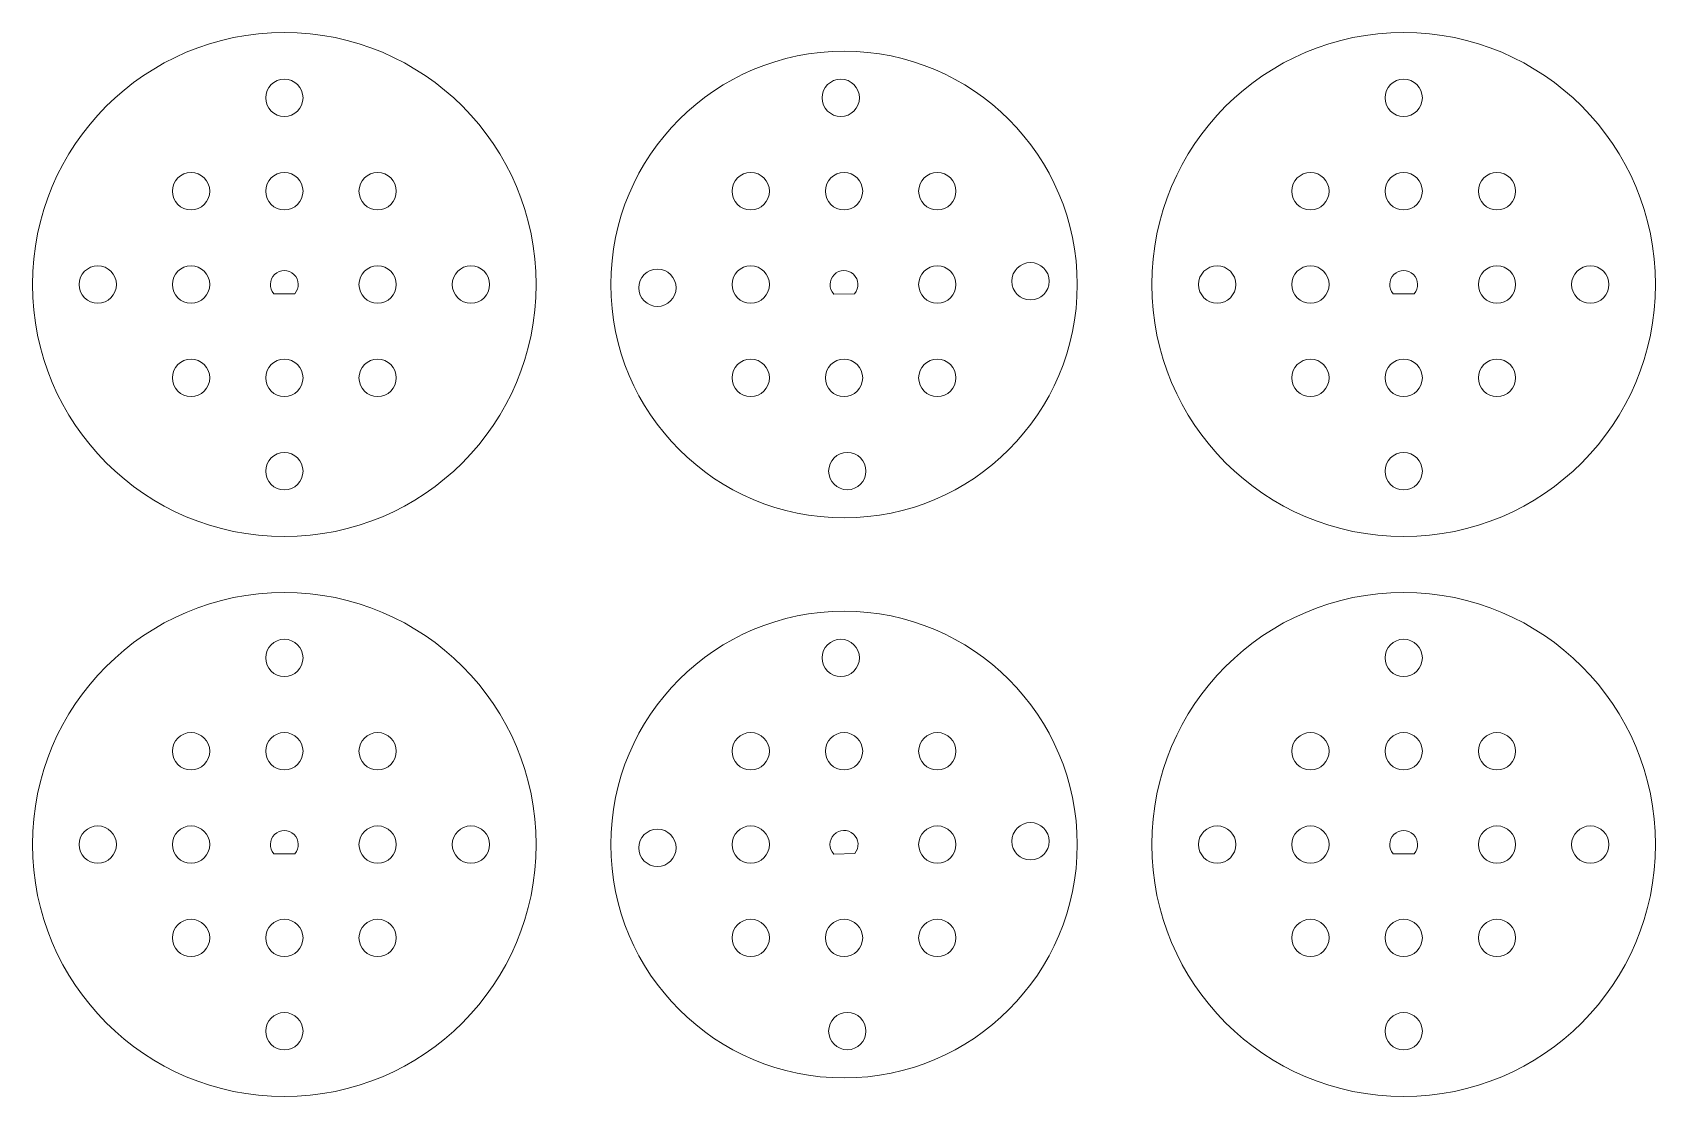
# Model space of a CAD drawing. Header units: millimetres. Extents: x -2 to 172, y -74 to 40.
import ezdxf

# ---------------------------------------------------------------- set-up
doc = ezdxf.new("R2010")
doc.units = ezdxf.units.MM
doc.layers.add('layer 1', color=1, linetype='Continuous', lineweight=0, true_color=0xff0000)

msp = doc.modelspace()

# ---------------------------------------------------------------- linework, layer by layer
at = {"layer": 'layer 1', "lineweight": 0}
msp.add_line((24.34, -47.61), (26.57, -47.61), dxfattribs=at)
at = {"layer": 'layer 1', "lineweight": 0, "flags": 128}
for points in [[(24.34, 12.39), (26.57, 12.39, 2.236068), (24.34, 12.39)], [(84.36, 12.37), (86.59, 12.41, 2.236068), (84.36, 12.37)], [(144.34, 12.39), (146.57, 12.39, 2.236068), (144.34, 12.39)], [(84.37, -47.64), (86.61, -47.57, 2.236068), (84.37, -47.64)], [(144.34, -47.61), (146.57, -47.61, 2.236068), (144.34, -47.61)]]:
    msp.add_lwpolyline(points, format="xyb", dxfattribs=at)
at = {"layer": 'layer 1', "lineweight": 0}
for centre, radius in [((25.46, 13.39), 27), ((145.46, 13.39), 27), ((85.46, 13.39), 25), ((25.46, 33.39), 2), ((25.46, 33.39), 2), ((85.11, 33.39), 2), ((145.46, 33.39), 2), ((145.46, 33.39), 2), ((15.46, 23.39), 2), ((25.46, 23.39), 2), ((35.46, 23.39), 2), ((75.46, 23.39), 2), ((85.46, 23.39), 2), ((95.46, 23.39), 2), ((135.46, 23.39), 2), ((145.46, 23.39), 2), ((155.46, 23.39), 2), ((105.45, 13.74), 2), ((5.46, 13.39), 2), ((5.46, 13.39), 2), ((15.46, 13.39), 2), ((35.46, 13.39), 2), ((45.46, 13.39), 2), ((45.46, 13.39), 2), ((65.46, 13.04), 2), ((75.46, 13.39), 2), ((95.46, 13.39), 2), ((125.46, 13.39), 2), ((125.46, 13.39), 2), ((135.46, 13.39), 2), ((155.46, 13.39), 2), ((165.46, 13.39), 2), ((165.46, 13.39), 2), ((15.46, 3.39), 2), ((25.46, 3.39), 2), ((35.46, 3.39), 2), ((75.46, 3.39), 2), ((85.46, 3.39), 2), ((95.46, 3.39), 2), ((135.46, 3.39), 2), ((145.46, 3.39), 2), ((155.46, 3.39), 2), ((25.46, -6.61), 2), ((25.46, -6.61), 2), ((85.81, -6.6), 2), ((145.46, -6.61), 2), ((145.46, -6.61), 2), ((25.46, -46.61), 27), ((145.46, -46.61), 27), ((85.46, -46.61), 25), ((25.46, -26.61), 2), ((25.46, -26.61), 2), ((85.11, -26.61), 2), ((145.46, -26.61), 2), ((145.46, -26.61), 2), ((15.46, -36.61), 2), ((25.46, -36.61), 2), ((35.46, -36.61), 2), ((75.46, -36.61), 2), ((85.46, -36.61), 2), ((95.46, -36.61), 2), ((135.46, -36.61), 2), ((145.46, -36.61), 2), ((155.46, -36.61), 2), ((5.46, -46.61), 2), ((5.46, -46.61), 2), ((15.46, -46.61), 2), ((35.46, -46.61), 2), ((45.46, -46.61), 2), ((45.46, -46.61), 2), ((65.46, -46.96), 2), ((75.46, -46.61), 2), ((95.46, -46.61), 2), ((105.45, -46.26), 2), ((125.46, -46.61), 2), ((125.46, -46.61), 2), ((135.46, -46.61), 2), ((155.46, -46.61), 2), ((165.46, -46.61), 2), ((165.46, -46.61), 2), ((15.46, -56.61), 2), ((25.46, -56.61), 2), ((35.46, -56.61), 2), ((75.46, -56.61), 2), ((85.46, -56.61), 2), ((95.46, -56.61), 2), ((135.46, -56.61), 2), ((145.46, -56.61), 2), ((155.46, -56.61), 2), ((25.46, -66.61), 2), ((25.46, -66.61), 2), ((85.81, -66.6), 2), ((145.46, -66.61), 2), ((145.46, -66.61), 2)]:
    msp.add_circle(centre, radius, dxfattribs=at)
msp.add_arc((25.46, -46.61), 1.5, 318.1897, 221.8103, dxfattribs=at)

doc.saveas('drawing.dxf')
